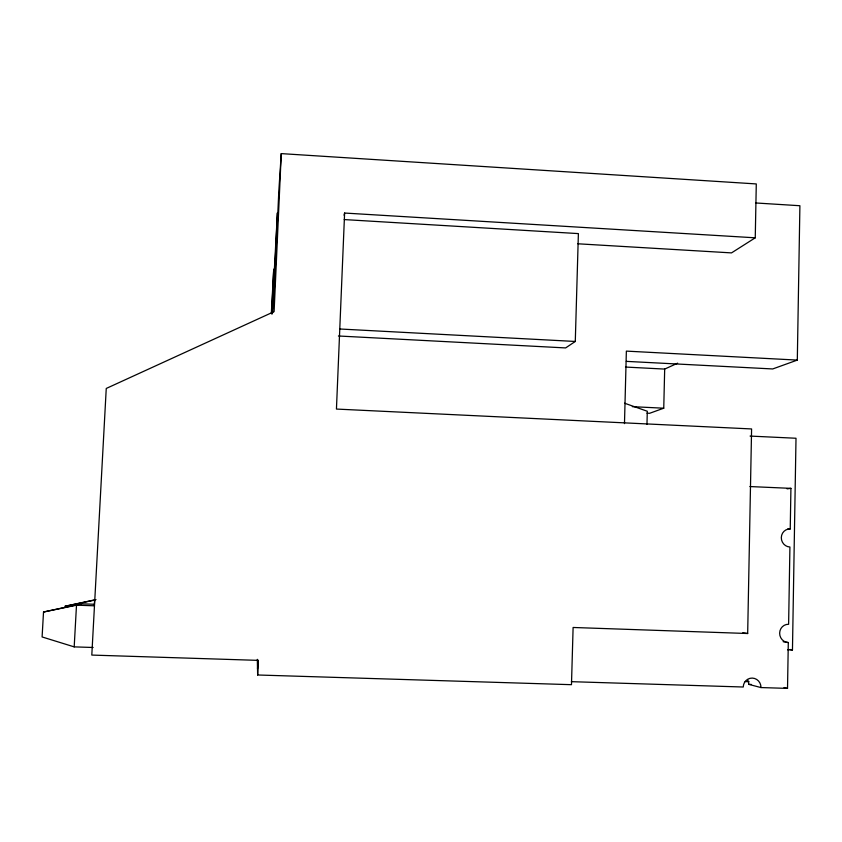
<?xml version="1.0" encoding="UTF-8"?>
<svg xmlns="http://www.w3.org/2000/svg" width="842" height="842" viewBox="0 0 842 842"><rect width="100%" height="100%" fill="white"/><g stroke="black" fill="none" stroke-linecap="round" stroke-linejoin="round"><path stroke-width="1.26" d="M747.643 679.831A8.999 8.662 82.4 0 1 748.717 684.357L760.989 687.567L787.523 688.388L788.301 642.551A9.157 8.788 78.5 0 1 779.65 633.11A9.157 8.788 78.5 0 1 788.617 624.28L789.922 547.016A9.083 8.725 72.9 0 1 781.313 537.617A9.083 8.725 72.9 0 1 790.238 528.934L790.922 488.36L749.875 486.55M787.554 649.782L792.459 649.95L796.006 438.25L750.085 436.072M626.322 361.365L772.703 368.954L797.311 360.092L799.9 205.732L755.863 202.975M257.315 659.349L257.652 674.989L571.476 684.683L573.107 627.479L747.675 633.51L751.59 428.946L336.442 409.065L344.61 213.047L755.253 237.812L756.284 183.935L281.26 153.612L278.828 190.955L274.239 292.027L273.082 307.93L277.397 212.847L271.977 314.224M647.003 413.169L649.614 413.296L663.749 408.202L664.685 369.08L677.652 363.176M624.48 423.631L626.364 351.114L797.311 360.092M646.972 424.294L647.298 411.254L624.606 403.213M338.431 335.99L565.624 347.925L575.286 341.463L578.391 233.602L344.231 219.573M271.334 313.329L273.724 269.124L271.713 313.508M272.208 313.003L274.608 269.65L272.65 312.761M257.526 669.001L257.926 660.17M257.652 674.989L258.315 660.37L91.799 655.076L106.25 388.457L274.103 311.635L281.26 153.612M94.325 605.293L94.599 600.125L64.918 606.293L95.999 599.567M93.125 647.487L74.191 646.877L76.496 605.177L81.39 603.809L94.272 604.261M81.39 603.809L43.521 612.018L42.1 636.952L74.191 646.877M344.041 215.194L344.61 213.047M755.253 237.812L731.509 252.895L577.886 243.791M43.521 612.018L76.496 605.177L94.115 605.787M787.07 488.844L790.922 488.36M787.659 529.06L790.238 528.934M745.138 681.557L749.064 681.683M748.717 684.357L751.306 684.441M571.381 681.673L743.244 687.009A9.22 8.873 82.3 0 1 752.285 678.084A9.22 8.873 82.3 0 1 760.989 687.567M632.331 406.665L663.749 408.202M625.501 367.059L664.685 369.08M339.663 328.99L575.286 341.463M742.781 632.731L747.675 633.51M783.155 641.709L788.301 642.551M789.933 649.508L792.459 649.95M784.007 687.514L787.523 688.388"/></g></svg>
